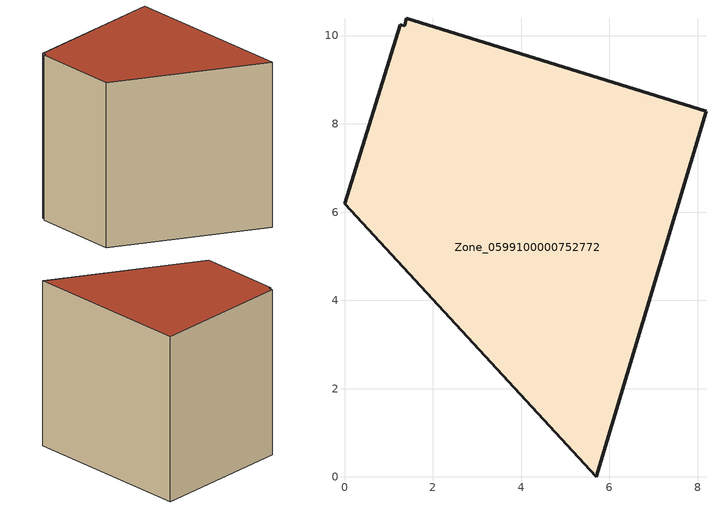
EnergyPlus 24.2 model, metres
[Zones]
Zone_0599100000752772
 floor ground (C_G): 0,6.19 1.26,10.25 1.36,10.22 1.4,10.4 8.19,8.29 5.7,0 z3.6
 wall outside (C_F): 0,6.19 5.7,0 8.19,8.29 1.4,10.4 1.36,10.22 1.26,10.25 0,6.19 z3.6:12.67
 roof outside (C_R): 1.26,10.25 0,6.19 5.7,0 8.19,8.29 1.4,10.4 1.36,10.22 z12.67
[BUILDING]
Pand.0599100000752772: North Axis=0; Terrain=City; Loads Convergence Tolerance Value=0.04; Temperature Convergence Tolerance Value=0.4; Solar Distribution=FullExterior; Maximum Number of Warmup Days=25; Minimum Number of Warmup Days=1
[Site:Location]
Rotterdam.The.Hague.AP_ZH_NLD Design_Conditions: Latitude=51.96; Longitude=4.45; Time Zone=1; Elevation=-4.5
[SITE:GROUNDTEMPERATURE:BUILDINGSURFACE]
18, 18, 18, 18, 18, 18, 18, 18, 18, 18, 18, 18
[MATERIAL] Thermal Absorptance=0.9; Solar Absorptance=0.7; Visible Absorptance=0.7
Name | Roughness | Thickness | Conductivity | Density | Specific Heat
G.TI.2006-2014 | MediumSmooth | 0.15 | 0.06 | 540 | 1210
F.TI.2006-2014 | Rough | 0.3 | 0.12 | 1920 | 840
R.TI.2006-2014 | MediumRough | 0.2 | 0.08 | 1500 | 1000
[CONSTRUCTION]
C_G: G.TI.2006-2014
C_F: F.TI.2006-2014
C_R: R.TI.2006-2014
[ZONE]
Zone_0599100000752772: Type=1; Multiplier=1; Ceiling Height=Autocalculate; Volume=Autocalculate; Floor Area=autocalculate; Part of Total Floor Area=Yes
[ZONEINFILTRATION:DESIGNFLOWRATE]
Infil_Zone_0599100000752772: Zone or ZoneList or Space or SpaceList=Zone_0599100000752772; Schedule=AlwaysOn; Design Flow Rate Calculation Method=Flow/Area; Flow Rate per Floor Area=0.0015; Constant Term Coefficient=1; Temperature Term Coefficient=0; Velocity Term Coefficient=0; Velocity Squared Term Coefficient=0
[HVACTEMPLATE:ZONE:IDEALLOADSAIRSYSTEM]
Zone_0599100000752772: Maximum Heating Supply Air Temperature=50; Minimum Cooling Supply Air Temperature=13; Maximum Heating Supply Air Humidity Ratio=0.0156; Minimum Cooling Supply Air Humidity Ratio=0.0077; Heating Limit=NoLimit; Cooling Limit=NoLimit; Dehumidification Control Type=ConstantSensibleHeatRatio; Cooling Sensible Heat Ratio=0.7; Dehumidification Setpoint=60; Humidification Control Type=None; Humidification Setpoint=30; Outdoor Air Method=None; Outdoor Air Flow Rate per Person=0.00944; Outdoor Air Flow Rate per Zone Floor Area=0; Outdoor Air Flow Rate per Zone=0; Demand Controlled Ventilation Type=None; Outdoor Air Economizer Type=NoEconomizer; Heat Recovery Type=None; Sensible Heat Recovery Effectiveness=0.7; Latent Heat Recovery Effectiveness=0.65
[ZONECONTROL:THERMOSTAT]
ThermostatControl_Zone_0599100000752772: Zone or ZoneList=Zone_0599100000752772; Control Type Schedule=DualSetpointControlType; Control 1=Thermostat_Zone_0599100000752772; Temperature Difference Between Cutout And Setpoint=0
[THERMOSTATSETPOINT:DUALSETPOINT]
Thermostat_Zone_0599100000752772: Heating Setpoint Temperature Schedule=HeatingSetpoint_Zone_0599100000752772; Cooling Setpoint Temperature Schedule=CoolingSetpoint_Zone_0599100000752772
[SCHEDULE:COMPACT]
HeatingSetpoint_Zone_0599100000752772: Through: 12/31, For: AllDays, Until: 24:00, 21
CoolingSetpoint_Zone_0599100000752772: Through: 12/31, For: AllDays, Until: 24:00, 24
DualSetpointControlType: Through: 12/31, For: AllDays, Until: 24:00, 4
AlwaysOn: Through: 12/31, For: AllDays, Until: 24:00, 1
